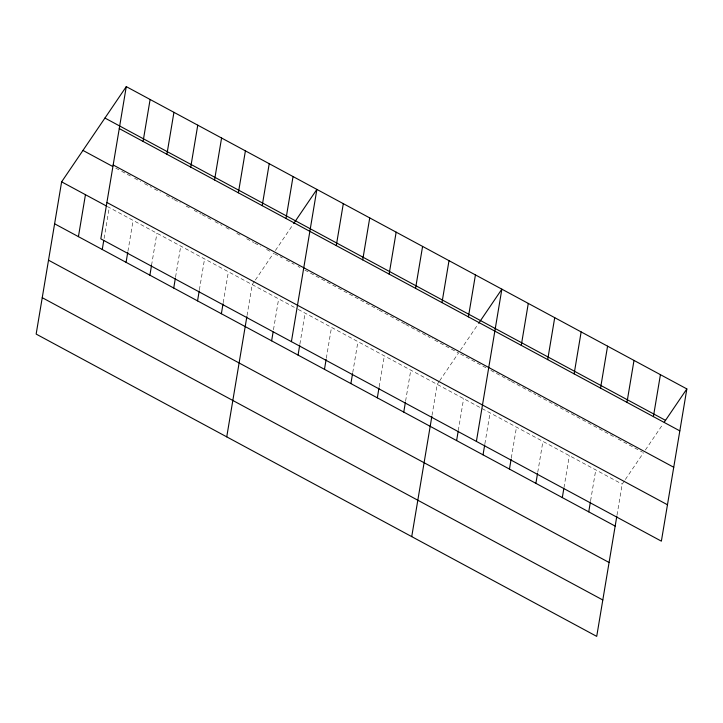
<?xml version="1.0" encoding="UTF-8"?>
<svg xmlns="http://www.w3.org/2000/svg" width="723" height="723" viewBox="0 0 723 723"><rect width="100%" height="100%" fill="white"/><g stroke="black" fill="none" stroke-linecap="round" stroke-linejoin="round"><path stroke-width="0.54" stroke-dasharray="3.62 2.71" d="M104.103 238.454L109.272 207.546M127.926 251.297L133.095 220.388M151.559 265.251L156.918 233.24M175.572 276.999L180.741 246.082M199.394 289.842L204.564 258.933M223.217 302.693L228.396 271.785M247.04 315.535L252.219 284.627L254.731 280.931M273.475 329.787L278.644 298.879M299.9 344.04L305.07 313.131M326.326 358.292L331.496 327.383M352.752 372.544L357.921 341.636M379.177 386.796L384.347 355.888M405.603 401.048L410.772 370.131M432.029 415.3L437.198 384.383L439.087 381.617M458.274 430.655L463.633 398.635M484.88 443.795L490.058 412.887M511.306 458.048L516.484 427.139M537.74 472.3L542.91 441.392M563.976 487.654L569.335 455.644M590.592 500.804L595.761 469.896M617.017 515.056L622.187 484.148L624.699 480.452M255.355 280.009L273.556 253.204M275.391 250.51L293.095 224.428M439.711 380.687L458.545 352.96L432.11 338.716M460.37 350.266L478.084 324.184M625.323 479.521L643.524 452.725M645.359 450.022L663.072 423.94M115.716 168.088L120.687 170.764M121.681 171.306L130.61 176.123M134.577 178.265L140.533 181.473M144.51 183.615L151.459 187.365M154.433 188.965L160.389 192.182M166.344 195.391L173.294 199.141M174.288 199.675L180.244 202.883M186.2 206.1L190.167 208.242M194.144 210.384L201.093 214.125M202.079 214.659L211.017 219.485M214.984 221.627L221.934 225.368M225.91 227.51L230.872 230.185M236.828 233.402L240.795 235.544M246.751 238.753L253.701 242.503M254.695 243.036L260.651 246.245M266.606 249.462L270.574 251.604M274.532 253.737L282.368 257.957M286.281 260.063L294.107 264.293M298.021 266.398L299.982 267.456M304.871 270.095L378.283 309.679M379.259 310.212L404.708 323.931M405.684 324.464L430.158 337.659M460.497 354.017L486.922 368.269M490.836 370.384L510.411 380.94M511.396 381.464L535.86 394.659M537.822 395.716L616.123 437.939M618.084 438.997L642.548 452.191M107.284 206.471L297.243 308.911M298.219 309.435L622.187 484.148"/><path stroke-width="1.08" d="M126.281 86.624L100.813 238.852L661.373 541.156L686.85 388.92L126.281 86.624L61.627 181.844L36.15 334.08L596.719 636.376L616.827 516.159M78.427 236.647L85.45 194.695M102.25 249.489L103.732 240.66M143.091 141.428L150.113 99.476M126.073 262.341L127.736 252.408M166.914 154.27L173.936 112.327M149.896 275.192L151.559 265.251M190.736 167.121L197.759 125.169M173.728 288.034L175.391 278.102M214.559 179.964L221.581 138.021M197.551 300.885L199.214 290.944M238.382 192.815L245.404 150.863M221.374 313.728L223.036 303.796M262.205 205.666L269.227 163.714M226.742 436.855L246.859 316.647M286.037 218.509L293.05 176.557M271.622 340.831L273.104 332.002M291.405 341.636L316.882 189.408L293.71 223.524M298.048 355.083L299.711 345.142M336.285 245.612L343.308 203.66M324.473 369.336L326.136 359.394M362.711 259.864L369.733 217.912M350.899 383.579L352.562 373.646M389.137 274.107L396.159 232.164M377.334 397.831L378.988 387.899M415.562 288.36L422.584 246.416M403.759 412.083L405.422 402.151M441.988 302.612L449.01 260.66M411.73 536.611L431.848 416.403M468.414 316.864L475.436 274.912M456.611 440.587L458.084 431.758M476.394 441.392L501.861 289.164L478.689 323.289M483.036 454.839L484.699 444.907M521.274 345.368L528.287 303.416M509.462 469.091L511.125 459.15M547.7 359.62L554.713 317.668M535.888 483.344L537.55 473.402M574.125 373.872L581.147 331.92M562.313 497.596L563.795 488.757M600.551 388.124L607.573 346.172M588.739 511.839L590.402 501.907M626.977 402.368L633.999 360.425M653.402 416.62L660.424 374.677M664.292 422.142L686.85 388.92M104.943 118.048L665.512 420.343M119.268 128.577L679.828 430.872M113.177 164.971L673.737 467.266M82.964 150.429L112.743 166.489M106.905 202.467L667.465 504.762M61.627 181.844L106.29 205.938M54.605 223.796L615.165 526.091M48.513 260.19L609.082 562.485M42.241 297.686L602.801 599.982"/></g></svg>
